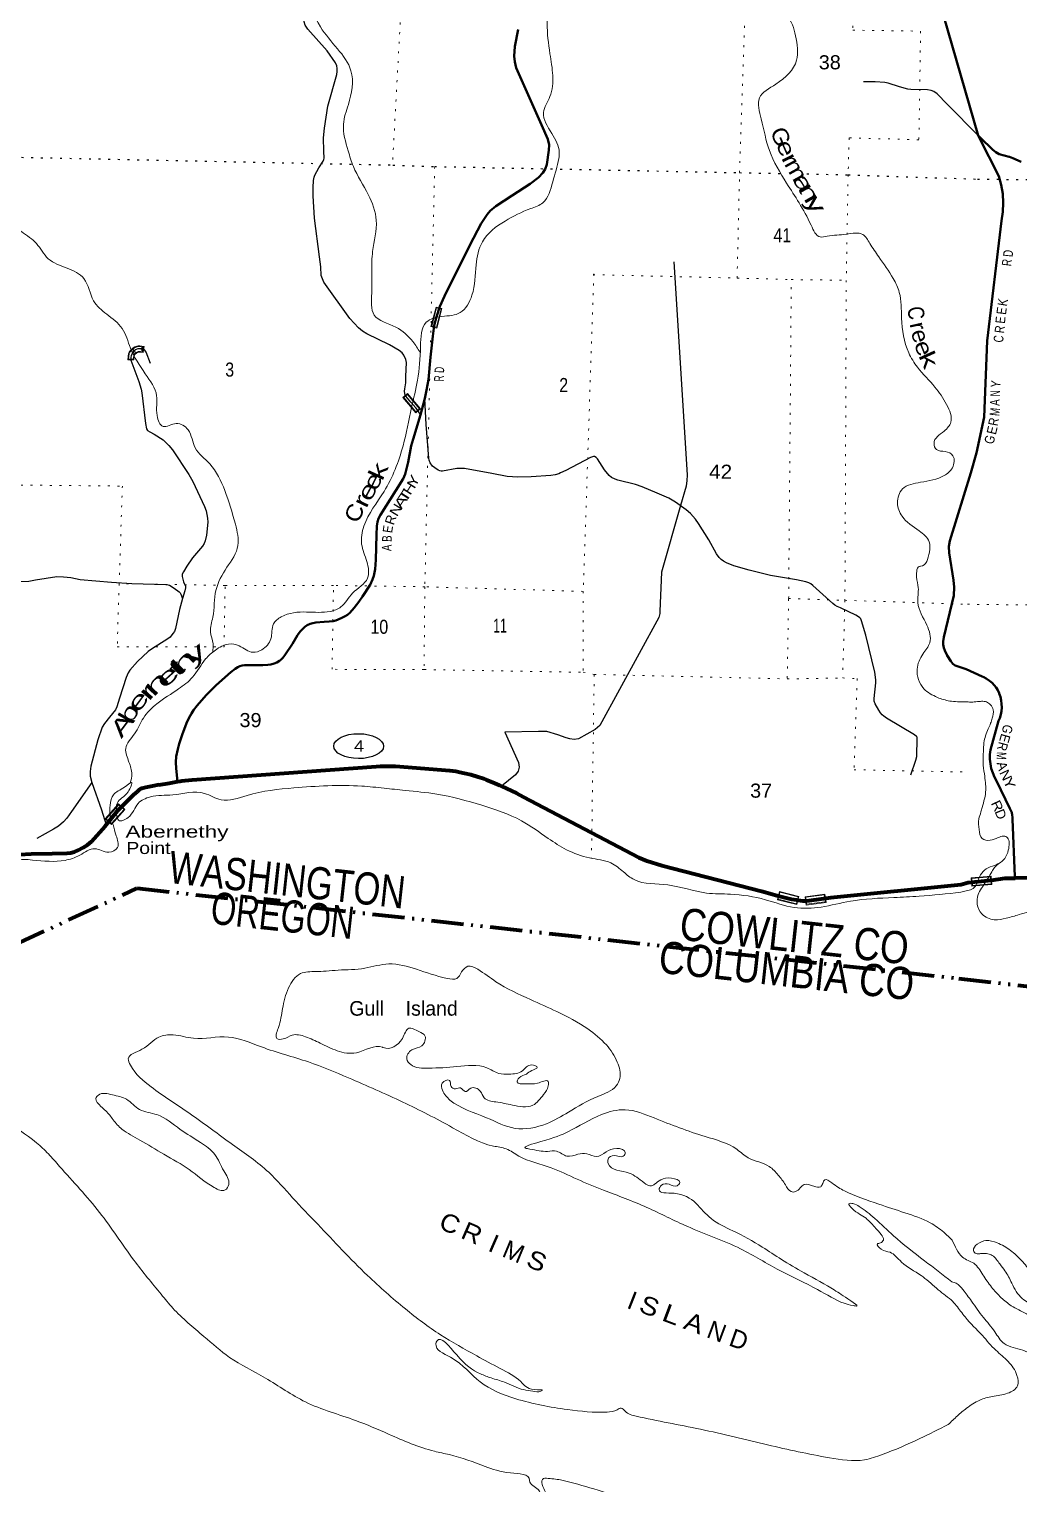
# Model space of a CAD drawing. Header units: feet. Extents: x -762378 to -505285, y -497909 to -353855.
# Drawn here: x -551096 to -538793, y -480899 to -462827 of the extents above; entities that cross this region are included whole.
import ezdxf
from ezdxf.enums import TextEntityAlignment as Align

# ---------------------------------------------------------------- set-up
doc = ezdxf.new("R2010")
doc.units = ezdxf.units.FT
doc.header["$LTSCALE"] = 80
doc.linetypes.add('DASH_DOUBLE_DOT', pattern=[9.2, 5, -1.2, 0.3, -1.2, 0.3, -1.2])
doc.linetypes.add('DOTTED', pattern=[1.5, 0.3, -1.2])
for name, color, linetype, lineweight in [('10', 7, 'DASH_DOUBLE_DOT', 70), ('17', 7, 'Continuous', 25), ('23', 7, 'Continuous', 70), ('26', 7, 'Continuous', 40), ('29', 7, 'Continuous', 25), ('31', 7, 'Continuous', 13), ('39', 7, 'Continuous', 13), ('59', 7, 'Continuous', 13), ('6', 7, 'DOTTED', 25), ('61', 7, 'Continuous', 13), ('7', 7, 'DOTTED', 13)]:
    doc.layers.add(name, color=color, linetype=linetype, lineweight=lineweight)
for name, color, linetype in [('12', 7, 'Continuous'), ('27', 7, 'Continuous'), ('41', 7, 'Continuous'), ('42', 7, 'Continuous')]:
    doc.layers.add(name, color=color, linetype=linetype)

msp = doc.modelspace()

# ---------------------------------------------------------------- linework, layer by layer
at = {"layer": '10'}
for points in [[(-571535.19, -484556.49), (-566631.86, -481318.8), (-549753.71, -473499.5), (-539538.91, -474619.79)], [(-539538.91, -474619.79), (-538151.21, -474778.52), (-526559.39, -484313.34), (-522351.78, -486018.5), (-516666.16, -490783.24), (-509386.35, -494236.91), (-508248.17, -495399.79)]]:
    msp.add_lwpolyline(points, dxfattribs=at)
at = {"layer": '17'}
msp.add_ellipse((-546999.52, -471734.34), major_axis=(309.24, -1), ratio=0.500121, dxfattribs=at)
at = {"layer": '23'}
for points in [[(-549251.67, -472175.37), (-549215.94, -472169.23), (-549197.8, -472166.36), (-549068.28, -472153), (-546783.75, -471987.93)], [(-546783.75, -471987.93), (-546726.43, -471983.58), (-546657.67, -471981.67), (-546587, -471981.67), (-546541.16, -471983.58), (-545866.91, -472035.19), (-545790.51, -472046.65), (-545740.85, -472056.21), (-545685.46, -472069.59), (-545605.24, -472086.79), (-545513.56, -472117.37), (-545446.7, -472138.39), (-545408.5, -472153.68), (-545337.83, -472182.35), (-545249.97, -472218.66), (-545224.68, -472230.72), (-545038.95, -472319.3)], [(-549481.65, -472216.09), (-549560.23, -472229.91), (-549644.27, -472247.11), (-549676.74, -472254.75), (-549695.58, -472260.73), (-549704.66, -472264.56), (-549726.62, -472278.41), (-549739.77, -472289.15), (-549753.09, -472300.87)], [(-549481.65, -472216.09), (-549355.93, -472193.29), (-549251.67, -472175.37)], [(-549895.85, -472438.77), (-549794.12, -472336.98), (-549753.09, -472300.87)], [(-545038.95, -472319.3), (-544954.69, -472362.58), (-543515.9, -473115.84), (-543418.52, -473160.06), (-543233.18, -473218.15), (-541994.11, -473537.18), (-541801.37, -473588.04), (-541620.99, -473633.32), (-541556.88, -473645.38), (-541535.87, -473649.2), (-541479.76, -473654.43), (-541443.37, -473654.43), (-541401.52, -473652.61), (-541130.44, -473616.2), (-539511.59, -473451.3)], [(-550136.89, -472713.42), (-549996.84, -472539.81), (-549895.85, -472438.77)], [(-552468.75, -473622.08), (-552432.89, -473604.99), (-552360.31, -473572.5), (-552196.04, -473515.16), (-551835.53, -473392.18), (-551722.36, -473352.72), (-551619.22, -473303.02), (-551556.09, -473263.3), (-551324.53, -473121.36), (-551267.77, -473090.88), (-551213.36, -473079.44), (-551068.8, -473072.38), (-550809.95, -473067.68), (-550624.1, -473062.22), (-550578.26, -473058.39), (-550532.74, -473047.28), (-550485.63, -473026.86), (-550424.5, -472994.37), (-550369.11, -472959.97), (-550321.55, -472921), (-550151.03, -472730.16), (-550136.79, -472713.78)], [(-539511.59, -473451.3), (-539422.76, -473428.18), (-539133, -473399.05), (-538967.17, -473372.71), (-538841.18, -473372.67)], [(-537691.62, -473372.33), (-538841.18, -473372.67)]]:
    msp.add_lwpolyline(points, dxfattribs=at)
at = {"layer": '26'}
msp.add_line((-539319.52, -468091.44), (-539391.99, -468337.8), dxfattribs=at)
for points in [[(-540269.12, -460788.3), (-539298.71, -464147.66)], [(-546230.55, -467620.01), (-546176.01, -467413.71), (-546155.51, -467311.38), (-546132.36, -467178.43), (-546108.31, -466901.18), (-546077.46, -466640.08), (-546060, -466508.28), (-546032.82, -466399.41), (-545991.28, -466270.8), (-545934.33, -466145.08), (-545619.33, -465509.16), (-545476.33, -465240.31), (-545403.69, -465128.9), (-545363.74, -465085.43), (-545292.57, -465025.61), (-545089.67, -464894.35), (-544866, -464747.03), (-544763.97, -464668.34), (-544709.13, -464613.56), (-544682.17, -464567.66), (-544662.09, -464507.52), (-544633.97, -464332.14), (-544632.73, -464266.28), (-544647.35, -464194.02), (-544727.19, -464017.5), (-545039.85, -463308.7), (-545059.76, -463235.21), (-545067.19, -463162.03), (-545058.1, -463040.92), (-545017.96, -462831.29)], [(-538911.25, -464415.22), (-538914, -464414.05), (-539037.04, -464379.02), (-539080, -464356.05), (-539117.61, -464327.53), (-539273, -464172.15), (-539298.71, -464147.66), (-539285.28, -464174.05), (-539042, -464652.05), (-539012.41, -464760.92), (-538994.36, -464872.28), (-538988.05, -464984.93), (-538993.55, -465097.61), (-539010.8, -465209.11), (-539011, -465210.05), (-539186, -466698.05), (-539226, -467647.05), (-539319.52, -468091.44)], [(-538766, -464477.05), (-538869.19, -464430.52), (-538911.25, -464415.22)], [(-546230.55, -467620.01), (-546323.64, -467921.41), (-546345.83, -468003.23), (-546384.5, -468206.56), (-546422.82, -468354.4), (-546446.48, -468412.07), (-546539.25, -468560.61), (-546729.38, -468860.57), (-546752.18, -468905.15), (-546764.48, -468946.41), (-546772.26, -469000.56), (-546777.54, -469111.17), (-546787.16, -469419.83), (-546795.85, -469534.08), (-546810.76, -469617.9), (-546826.28, -469666.2), (-546857.25, -469729.43), (-546951.58, -469875.94), (-546995.43, -469940.24), (-547053.24, -470016.1), (-547109.26, -470078.38), (-547137.05, -470101.64), (-547167.82, -470121.59), (-547207.27, -470142.11), (-547253.26, -470162.75), (-547283.39, -470173.17), (-547316.6, -470180.81), (-547367.02, -470187.21), (-547429.73, -470190.69), (-547530.7, -470198.05), (-547568.26, -470205.1), (-547600.42, -470214.71), (-547637.74, -470231.82), (-547667.41, -470251.53), (-547694.88, -470275.56), (-547726.09, -470310.77), (-547758.07, -470356.33), (-547820.71, -470464.78), (-547915.69, -470605.51), (-547940.11, -470635.25), (-547962.92, -470658.24), (-547984.25, -470675.58), (-548014.87, -470694.29), (-548050.27, -470708.6), (-548089.1, -470718.14), (-548130.06, -470723.41), (-548191.25, -470726.74), (-548234.23, -470729.12), (-548271.4, -470730.33), (-548366.23, -470726.66), (-548415.37, -470728.25), (-548448.71, -470733.54), (-548477.2, -470742.23), (-548500.82, -470753.06), (-548534.77, -470774.06), (-548587.51, -470815.88), (-548769.13, -470976.52), (-548894.49, -471100.67), (-549008.26, -471227.88), (-549053.64, -471289.32), (-549078.49, -471328.93), (-549110.11, -471388.65), (-549137.69, -471450.4), (-549192.15, -471593.78), (-549229.63, -471704.84), (-549248.42, -471773.39), (-549265.74, -471862.8), (-549271.57, -471934.17), (-549267.56, -472010.54), (-549251.67, -472175.37)], [(-539391.99, -468337.8), (-539652.53, -469182.02), (-539664.08, -469256.14), (-539661.63, -469332.57), (-539606.42, -469673.37), (-539598.16, -469759.96), (-539602.26, -469862.38), (-539725.22, -470382.39), (-539732.43, -470434.39), (-539733.09, -470472.67), (-539726.19, -470514.5), (-539714.56, -470547.42), (-539685.76, -470610.32), (-539639.04, -470679.62), (-539613.9, -470711.14), (-539599.34, -470724.66), (-539583.97, -470733.01), (-539449.03, -470776.52)], [(-538841.18, -473372.67), (-538842.05, -473352.05), (-538872.05, -472640.05), (-538873.09, -472615.29), (-538875.22, -472590.05), (-538876.15, -472583.35), (-538880.37, -472566.33), (-538883, -472559.06), (-538894.31, -472533.4), (-538905.95, -472509.06), (-539070, -472166.05), (-539095.55, -472120.32), (-539118.63, -472067.19), (-539136.03, -472011.94), (-539147.56, -471955.18), (-539153.1, -471897.52), (-539152.58, -471839.6), (-539146, -471782.05), (-539046, -471419.05), (-539031.96, -471384.89), (-539019.04, -471342.28), (-539010.65, -471298.55), (-539006.87, -471254.18), (-539007.75, -471209.66), (-539013.28, -471165.48), (-539023.4, -471122.12), (-539038, -471080.05), (-539039.65, -471075.97), (-539056.39, -471040.7), (-539076.72, -471007.36), (-539100.42, -470976.33), (-539127.24, -470947.95), (-539156.88, -470922.53), (-539189.01, -470900.34), (-539198.28, -470895.28), (-539230.9, -470877.48), (-539248.28, -470869.44), (-539449.03, -470776.52)]]:
    msp.add_lwpolyline(points, dxfattribs=at)
at = {"layer": '29'}
for points in [[(-547432.95, -464344.4), (-547434.6, -464176.91), (-547424.71, -464057.22), (-547381.91, -463785.98), (-547272.15, -463390.65), (-547266.66, -463354.42), (-547266.66, -463317.08), (-547268.85, -463284.14), (-547285.32, -463245.7), (-547390.69, -463096.35), (-547632.17, -462828.41), (-547662.9, -462775.7), (-547677.71, -462737.8), (-547693.63, -462657.1)], [(-539294.1, -464152.2), (-539683.22, -463757.5), (-539810.55, -463630.12), (-539848.96, -463602.66), (-539881.89, -463589.48), (-539929.09, -463581.8), (-540134.34, -463578.5), (-540174.95, -463573.01), (-540275.93, -463542.27), (-540417.52, -463499.44), (-540460.33, -463489.56), (-540578.87, -463480.77), (-540723.76, -463480.77)], [(-546411.6, -467140.8), (-546406.68, -466967.83), (-546414.36, -466931.6), (-546439.61, -466875.59), (-546459.36, -466849.23), (-546497.78, -466817.39), (-546615.23, -466750.4), (-546897.32, -466610.94), (-546951.1, -466579.09), (-547002.69, -466536.27), (-547108.06, -466422.06), (-547432.95, -465969.63), (-547450.51, -465930.09), (-547463.69, -465886.17), (-547468.08, -465780.75), (-547485.64, -465657.76), (-547547.1, -465174.58), (-547564.67, -464897.86), (-547564.66, -464794.62), (-547560.27, -464706.77), (-547550.94, -464667.78), (-547542.71, -464643.09), (-547494.42, -464550.85), (-547441.73, -464467.39), (-547430.21, -464448.15), (-547427.46, -464431.13), (-547432.95, -464344.4)], [(-543083.75, -465716.54), (-542919.94, -468298.54), (-542915.32, -468366.96), (-542918.68, -468433.22), (-542928.18, -468505.38), (-542997.72, -468745.74)], [(-549586.29, -466981.07), (-549640.28, -466839.05), (-549647.13, -466826.69), (-549655.64, -466817.09), (-549665.79, -466808.57), (-549680.89, -466801.71), (-549698.17, -466799.24), (-549720.41, -466797.32), (-549743.18, -466799.24), (-549763.21, -466806.1), (-549773, -466810.66), (-549791.94, -466826.32), (-549804.64, -466838.22), (-549815.9, -466856.62), (-549826.88, -466885.17), (-549830.44, -466900.82), (-549832.37, -466912.63), (-549832.63, -466929.37), (-549830.17, -466940.08), (-549731.38, -467204.74)], [(-546230.55, -467620.01), (-546261.23, -467570.17), (-546289.77, -467531.73), (-546349.04, -467460.35), (-546413.8, -467386.78), (-546420.38, -467376.9), (-546426.97, -467351.64), (-546428.07, -467323.09), (-546425.87, -467295.63), (-546413.8, -467219.86), (-546411.6, -467140.8)], [(-549731.38, -467204.74), (-549702.56, -467298.9), (-549692.68, -467346.12), (-549648.78, -467728.29), (-549634.51, -467790.88), (-549622.43, -467811.75), (-549594.99, -467830.42), (-549539.01, -467860.07), (-549428.7, -467929.8), (-549398.51, -467956.71), (-549357.9, -467999.53), (-549315.09, -468053.35), (-549108.73, -468360.84), (-549062.08, -468445.94), (-548915.54, -468756.18), (-548894.13, -468811.63), (-548885.35, -468855.56), (-548876.57, -468903.88), (-548876.03, -468953.85), (-548889.2, -469111.99), (-548907.3, -469185.01), (-548919.38, -469216.85), (-548941.89, -469248.16), (-549064.82, -469393.12), (-549135.07, -469498.54), (-549178.43, -469570.47), (-549191.05, -469599.57), (-549193.52, -469612.48), (-549192.15, -469625.93), (-549174.59, -469691.82), (-549152.36, -469747.55), (-549152.64, -469766.5), (-549161.42, -469806.03), (-549190.25, -469898.51)], [(-542647.88, -469170.18), (-542774.11, -468968.1), (-542814.72, -468914.29), (-542876.19, -468844.01), (-542927.77, -468796.79), (-543059.49, -468704.55), (-543144.01, -468652.94), (-543287.79, -468590.34), (-543474.39, -468511.28), (-543560, -468484.92), (-543779.53, -468432.21), (-543810.26, -468419.03), (-543855.26, -468395.98), (-543884.9, -468370.72), (-543941.97, -468300.44), (-544029.79, -468166.47), (-544047.34, -468146.7), (-544069.3, -468137.91), (-544082.47, -468135.72), (-544117.59, -468146.7), (-544424.92, -468309.22), (-544490.79, -468339.97), (-544511.64, -468349.85), (-544558.84, -468361.93), (-544609.32, -468370.72), (-544855.19, -468388.29), (-545020.93, -468391.58), (-545153.74, -468383.89), (-545342.53, -468348.75), (-545684.99, -468287.26), (-545717.91, -468285.07), (-545777.19, -468287.26), (-545957.2, -468318.01), (-545972.56, -468318.01), (-545989.57, -468314.16), (-546009.88, -468304.83), (-546051.58, -468278.48), (-546080.13, -468256.51), (-546108.66, -468214.79), (-546122.38, -468181.29), (-546128.43, -468155.48), (-546159.16, -467738.19), (-546176.01, -467413.71)], [(-542997.72, -468745.74), (-543236.83, -469572.25), (-543256.75, -470056.21), (-543257.41, -470088.35), (-543268.42, -470136.36), (-543999.93, -471479.89), (-544059.1, -471528.92), (-544268.08, -471645.19), (-544320.33, -471650.14), (-544374.34, -471642.99), (-544422.21, -471629.95), (-544523.81, -471595.69), (-544659.32, -471552.69), (-544765.58, -471550.5), (-545183.02, -471561.98)], [(-540135.28, -472092.33), (-540075.07, -471906.72), (-540060.81, -471861.69), (-540057.51, -471634.38), (-540059.16, -471622.85), (-540065.74, -471615.16), (-540092.63, -471594.85), (-540439.48, -471388.4), (-540472.4, -471362.04), (-540491.06, -471344.47), (-540514.11, -471320.31), (-540536.07, -471287.37), (-540581.07, -471208.3), (-540590.95, -471177.55), (-540593.15, -471142.42), (-540571.19, -470949.15), (-540571.19, -470911.8), (-540584.37, -470817.37), (-540694.13, -470356.16), (-540750.1, -470177.16), (-540758.34, -470153.54), (-540768.76, -470140.92), (-540786.87, -470126.09), (-540821.45, -470105.78), (-541010.24, -470017.93), (-541050.3, -469999.8), (-541079.94, -469983.33), (-541106.83, -469960.83), (-541352.7, -469738.99), (-541379.04, -469719.24), (-541404.28, -469704.95), (-541440.5, -469692.89), (-541559.05, -469666.53), (-541879.55, -469613.82), (-542147.37, -469547.93), (-542336.16, -469494.11), (-542428.36, -469455.69), (-542465.68, -469437.01), (-542493.12, -469416.14), (-542519.47, -469389.78), (-542551.29, -469345.88), (-542647.88, -469170.18)], [(-555108.29, -469632.53), (-552630.16, -469695.32), (-551214.21, -469688.85), (-551097.8, -469685.22), (-551017.23, -469668.8), (-550749.63, -469628.1), (-550669.43, -469629.75), (-550575.32, -469637.73), (-550459.53, -469664.24), (-550069.67, -469696.66), (-549818.73, -469715.66)], [(-549818.73, -469715.66), (-549396.6, -469727.2), (-549367.52, -469729.96), (-549351.05, -469735.45), (-549291.78, -469770.59), (-549229.76, -469819.45), (-549217.14, -469830.99), (-549209.46, -469847.46), (-549190.25, -469898.51)], [(-549190.25, -469898.51), (-549228.09, -470036.37), (-549276.39, -470273.57), (-549288.46, -470309.81), (-549307.12, -470335.07), (-549343.35, -470380.1), (-549381.77, -470409.75), (-549561.78, -470519.56), (-549615.57, -470560.2), (-549746.19, -470682.09), (-549842.78, -470791.91), (-549863.64, -470823.76), (-549891.08, -470879.77), (-549970.11, -471138.94), (-550003.04, -471246.56), (-550022.8, -471283.89), (-550097.44, -471376.14), (-550158.91, -471453.02), (-550185.25, -471499.14), (-550242.33, -471657.27), (-550330.14, -471982.33), (-550335.63, -472049.33), (-550334.53, -472105.33), (-550314.8, -472186.39)], [(-545183.02, -471561.98), (-545014.19, -471937.28), (-545006.05, -471995.67), (-545018.37, -472043.72), (-545051.39, -472089.26), (-545224.68, -472230.72)], [(-550314.8, -472186.39), (-550566.66, -472548.14), (-550626.12, -472627.59), (-550667.03, -472674.37), (-550729.37, -472728.95), (-550791.76, -472766.58), (-551000.69, -472880.84)], [(-550314.8, -472186.39), (-550194.02, -472524.84), (-550139.13, -472713.73)]]:
    msp.add_lwpolyline(points, dxfattribs=at)
at = {"layer": '31'}
for p, q in [((-549679.28, -466844.4), (-549664.93, -466770.76)), ((-549792.83, -466935.65), (-549868.36, -466936.54)), ((-546392.8, -467352.85), (-546231.64, -467543.96)), ((-546231.64, -467543.96), (-546288.98, -467592.31))]:
    msp.add_line(p, q, dxfattribs=at)
for points in [[(-549868.36, -466936.54), (-549859.87, -466857.61), (-549853.4, -466839.91), (-549845.45, -466828.9), (-549836.27, -466819.11), (-549802.18, -466787.7), (-549781.85, -466775.66), (-549756.17, -466765.26), (-549739.66, -466762.81), (-549717.77, -466761.77), (-549664.93, -466770.76)], [(-549859.45, -466928.43), (-549852.02, -466859.44), (-549846.27, -466843.7), (-549839.26, -466834), (-549830.63, -466824.8), (-549797.38, -466794.15), (-549778.29, -466782.85), (-549754.05, -466773.03), (-549738.88, -466770.78), (-549718.26, -466769.8), (-549674.35, -466777.27), (-549685.64, -466835.2)], [(-549685.64, -466835.2), (-549711.89, -466830.73), (-549724.26, -466830.03), (-549739.99, -466832.89), (-549763.08, -466846.09), (-549781.62, -466860.18), (-549790.13, -466868.7), (-549795.58, -466886.37), (-549800.02, -466927.73), (-549859.45, -466928.43)], [(-549792.83, -466935.65), (-549787.71, -466887.99), (-549783.07, -466872.95), (-549776.35, -466866.22), (-549758.66, -466852.78), (-549737.21, -466840.52), (-549723.76, -466838.07), (-549712.79, -466838.69), (-549679.28, -466844.4)], [(-546288.98, -467592.31), (-546450.14, -467401.2), (-546392.8, -467352.85)]]:
    msp.add_lwpolyline(points, dxfattribs=at)
msp.add_lwpolyline([(-546393.75, -467364.11), (-546438.86, -467402.15), (-546288.02, -467581.03), (-546242.91, -467543)], close=True, dxfattribs=at)
at = {"layer": '31', "linetype": 'DOTTED', "lineweight": 100}
msp.add_arc((-549714.5, -466918.81), 118.58, 70.30059, 190.56477, dxfattribs=at)
at = {"layer": '39'}
for points in [[(-556997.26, -451074.26), (-556840.11, -451335.46), (-556498.27, -451587.72), (-556255.36, -451773.62), (-556131.48, -451993.24), (-555981.41, -452207.37), (-555934.52, -452660.55), (-555987.18, -453077.51), (-555967.56, -453294.98), (-555844.74, -453468.35), (-555683.92, -453745.01), (-555560.24, -453974.67), (-555509.97, -454164.63), (-555545.81, -454543.75), (-555631.32, -454998.22), (-555717.13, -455466.74), (-555755.46, -455869.93), (-555698.77, -456138.4), (-555572.34, -456625.38), (-555629.74, -456979.94), (-555581.95, -457487.4), (-555547.29, -457950.38), (-555497.56, -458264.94), (-555427.13, -458547.77), (-555302.31, -458721.18), (-555071.91, -458832.46), (-555048.14, -458847.02), (-554660.94, -458842.96), (-554448.1, -458929.76), (-554262.56, -459174.77), (-554034.38, -459394.54), (-553938.18, -459790.45), (-553956.23, -460280.48), (-553872.98, -460525.39), (-553841.13, -460831.54), (-553730.35, -461103.14), (-553723.82, -461274.11), (-553580.63, -461431.83), (-553348.85, -461671.76), (-553191, -461799.63), (-553087.38, -462028.89), (-553143.99, -462246.79), (-553108.75, -462583.16), (-553165.02, -462686.51), (-553182.96, -462877.07), (-553120.48, -462960.76), (-553035.38, -463016.79), (-552972.7, -463090.43), (-552895.45, -463138.26), (-552852.59, -463297.92), (-552861.27, -463428.38), (-552777.37, -463641.14), (-552786.71, -463803.74), (-552852.15, -463963.18), (-552773.97, -464063.28), (-552660.06, -464083.72), (-552555.65, -464176.32), (-552488.97, -464447.01), (-552442.18, -464610.77), (-552253.24, -464787.52), (-552058.53, -464976.45), (-551796.84, -465126.56), (-551443.11, -465190.14), (-551187.56, -465346.16), (-551003.98, -465490.64), (-550857.39, -465678.57), (-550623.11, -465795.96), (-550413.17, -465926.91), (-550294.41, -466200.69), (-550131.37, -466368.87), (-549938.42, -466545.7), (-549835.09, -466789.01), (-549651.07, -467108.36), (-549510.22, -467380.58), (-549505.25, -467627.89), (-549429.77, -467762.1), (-549266.58, -467727.29), (-549119.74, -467804.68), (-549030.03, -468027.62), (-548849.6, -468228.31), (-548663.78, -468557.74), (-548531.99, -468978.5), (-548499.27, -469242.47), (-548637.19, -469512.96), (-548773.43, -469799.56), (-548812.33, -470132.38), (-548842.13, -470314.66), (-548809.08, -470464.07), (-548813.86, -470564.85)], [(-542397.54, -451423.23), (-542345.61, -451693.14), (-542415.23, -451959.01), (-542551.4, -452340.08), (-542623.03, -452704.38), (-542771.88, -453018.86), (-542814.78, -453253.13), (-542675.34, -453398.7), (-542632.77, -453670.91), (-542734.2, -454119.02), (-542734.12, -454506.92), (-542626.89, -454657.86), (-542500.51, -454853.41), (-542358.79, -455083.45), (-542321.26, -455405.8), (-542389.99, -455725.95), (-542503.11, -456059.25), (-542576.4, -456602.4), (-542573.53, -457050.65), (-542522.66, -457407.44), (-542403.8, -457872.16), (-542279.58, -458369.14), (-541999.45, -458696.5), (-541831.5, -458919.04), (-541845.47, -459111.7), (-541925.52, -459298.97), (-541832.53, -459459.67), (-541815.97, -459630.84), (-541814.72, -459765.53), (-541693.62, -460023.28), (-541577.93, -460250.77), (-541594.23, -460459.45), (-541696.05, -460632.2), (-541751.1, -460773.77), (-541679.99, -460925.97), (-541682.47, -461144.99), (-541750.93, -461256.13), (-541724.26, -461325.01), (-541861.76, -461476.93), (-541866.33, -461798.41), (-541971.42, -462033.4), (-541938.59, -462291.33), (-541879.52, -462541.77), (-541683.46, -462664.4), (-541570.14, -462909.93), (-541556.3, -463213.7), (-541813.08, -463509.87), (-542019.19, -463682.48), (-541996.42, -463942.22), (-541894.12, -464334.24), (-541679.8, -464740.63), (-541375.58, -465263.44), (-541262.21, -465408.48), (-541175.79, -465400.21), (-540936.59, -465375.01), (-540732.09, -465379.23), (-540646.09, -465489.54), (-540535.14, -465654.63), (-540354.14, -465925.67), (-540279.44, -466098.05), (-540251.85, -466416.17), (-540162.4, -466848.12), (-540053.74, -467027.23), (-539836.13, -467272.91), (-539692.16, -467490.93), (-539638.49, -467711.11), (-539722.96, -467819.91), (-539848.42, -467972.07), (-539815.94, -468051.13), (-539708.08, -468073.45), (-539612.92, -468127.68), (-539619.97, -468276.26), (-539722.23, -468372.63), (-540014.79, -468457.03), (-540239.11, -468538.81), (-540302.83, -468712.35), (-540246.05, -468878.33), (-540033.13, -469059.6), (-539909.53, -469194.8), (-539906.19, -469325.5), (-540014.02, -469498.13), (-540016.03, -469498.09), (-540064.89, -469631.74), (-540043.55, -469764.83), (-540049.37, -469951.62), (-539936.75, -470231.31), (-539901.09, -470449.1), (-539986.21, -470590.04), (-540058.24, -470777.48), (-539974.96, -471020.38), (-539806.71, -471130.38)], [(-552066.19, -453814.05), (-551919.53, -454061.93), (-551676.99, -454265.92), (-551495.27, -454697.76), (-551178.43, -454995.73), (-550728.15, -455045.23), (-550317.79, -455085.86), (-550190.95, -455160.84), (-550127.86, -455214.4), (-550019.11, -455291.01), (-549974.73, -455376.34), (-549991.23, -455496.58), (-549912.71, -455580.61), (-549825.93, -455652.75), (-549794.32, -455773.99), (-549721.79, -455954.36), (-549760.83, -456490.18), (-549769.36, -456711.08), (-549626.52, -456788.4), (-549346.74, -456936.88), (-549117.27, -457289.32), (-549072.41, -457645.98), (-549187.71, -457987.28), (-549129.06, -458257.81), (-548889.68, -458616.48), (-548767.55, -459117.44), (-548626.26, -459564.53), (-548607.35, -460013.12), (-548586.12, -460544.15), (-548501.18, -461000.12), (-548435.37, -461313.01), (-548380.92, -461495.02), (-548117.64, -461665.26), (-547885.82, -461903.19), (-547653.08, -462390.36), (-547474.88, -462798.01), (-547261.85, -463071.73), (-547094.93, -463344.49), (-547127.58, -463763.87), (-547188.73, -464007.81), (-547129.31, -464338.65), (-547065.09, -464532.92), (-546879.68, -464882.44), (-546779.91, -465202.05), (-546825.94, -465589), (-546836.92, -465831.96), (-546836.5, -466105.31), (-546806, -466379.27), (-546538.29, -466529.51), (-546325.33, -466708.76), (-546236.39, -466840.41)], [(-544696.7, -457690.14), (-544688.29, -457965.66), (-544674.93, -458195.06), (-544509.9, -458461.75), (-544504.15, -458769.38), (-544690.64, -459060.97), (-544843.52, -459278.89), (-544876.2, -459503.32), (-544717.7, -459697.52), (-544668.37, -459933.69), (-544800.23, -460202.3), (-544941.75, -460551.09), (-544890.01, -460767.21), (-544765.03, -461031.07), (-544660.14, -461322.18), (-544665.03, -461635.47), (-544611.21, -461948.76), (-544624.68, -462406.68), (-544655.85, -462753.74), (-544621.47, -463132.3), (-544586.92, -463404.34), (-544622.34, -463664.88), (-544700.59, -463862.24), (-544599.63, -464123.59), (-544506.11, -464356.66), (-544511.73, -464434.92), (-544587.86, -464724.78), (-544709.49, -464983.54), (-544861.42, -465056.78), (-545179.48, -465210.99), (-545461.54, -465468.45), (-545539.6, -465754.25), (-545591.47, -466133.03), (-545736.3, -466349.11), (-545963.92, -466396.67), (-546159.96, -466468.99), (-546230.2, -466764.99), (-546266.94, -467188.31), (-546342.1, -467528.43), (-546448.11, -468004.58), (-546684.34, -468570.49), (-546933.85, -469001.47), (-546962.47, -469223.97), (-546896.73, -469442.39), (-546888.89, -469647.55), (-547075.25, -469834.63), (-547219.13, -470004.51), (-547352.64, -470060.03), (-547645.65, -470068.05), (-547961.78, -470127.85), (-548057.86, -470216.3), (-548089.71, -470400.55), (-548204.82, -470536.85), (-548311.78, -470568.81), (-548484.65, -470488.86), (-548616.57, -470466.04), (-548780.57, -470541.04), (-548901.16, -470651.1), (-549064.28, -470878.86), (-549237.74, -471024), (-549506.25, -471207.38), (-549674.36, -471384.79), (-549784.64, -471579.47), (-549894.73, -471764.11), (-549854.03, -471931.77), (-549819.02, -472083.23), (-549833.22, -472176.88), (-549839.84, -472195.04)], [(-539806.71, -471130.38), (-539653.16, -471173.74), (-539458.6, -471181.95)], [(-539333, -473473.05), (-539269.78, -473334.76), (-539199.14, -473258.92), (-539094.59, -473215.39), (-539016.14, -473175.72), (-538969.74, -473129.84), (-538925.01, -473027.75), (-538914.45, -472937.49), (-538934.12, -472873.15), (-538982.13, -472852.79), (-539052.43, -472870.43), (-539150.9, -472903.96), (-539249.06, -472883.3), (-539288.5, -472770.67), (-539291.72, -472638.18), (-539265.14, -472552.04), (-539250.77, -472495.93), (-539220.04, -472387.73), (-539205.35, -472277.43), (-539208.83, -472187.1), (-539222.22, -472078.64), (-539237.41, -471934.04), (-539234.61, -471799.58), (-539227.95, -471691.24), (-539174.79, -471520.96), (-539144.29, -471450.9), (-539123.86, -471386.79), (-539113.22, -471284.5), (-539146.93, -471220.07), (-539194.86, -471185.66), (-539256.99, -471177.26), (-539307.15, -471180.97), (-539387.4, -471186.51), (-539458.61, -471181.95)], [(-550079.89, -472664.1), (-550089.72, -472471.57), (-550044.86, -472337.83), (-549908.52, -472242.17), (-549823.12, -472185.65), (-549865.6, -472301.34), (-549998.01, -472438.36), (-550007.61, -472575.76), (-549983.15, -472654.65), (-549866.16, -472622.9), (-549740.2, -472446.63), (-549588.11, -472365.36), (-549310.77, -472338.93), (-548915.26, -472320.97), (-548710.31, -472401.58), (-548386.25, -472345.97), (-547804.68, -472253.47), (-546959.78, -472230.72), (-546683.51, -472256.53), (-546421.32, -472284.05), (-546029.13, -472330.34), (-545470.34, -472468.5), (-544976.85, -472661.59), (-544642.37, -472881.54), (-544414.56, -473020.91), (-544129.83, -473123.26), (-543864.32, -473185.02), (-543708.15, -473296.77), (-543575.71, -473391.96), (-543155.86, -473458.92), (-542676.53, -473559.26), (-542377.96, -473573.47), (-541944.12, -473642.73), (-541585.04, -473738.58), (-541251.97, -473733.4), (-540887.43, -473660.53), (-540346.96, -473615.42), (-540033.51, -473598.66), (-539516, -473550.05)], [(-571511.78, -483586.02), (-571372.46, -483522.14), (-571249.96, -483514.62), (-571085.83, -483433.59), (-570899.57, -483349.01), (-570816.66, -483218.07), (-570736.82, -483139.33), (-570636.82, -483153.45), (-570559.77, -483112.84), (-570439.19, -483101.26), (-570284.51, -482991.91), (-570085.71, -482686.5), (-569980.12, -482427.4), (-569872.25, -482252.77), (-569743.02, -482112.74), (-569650.87, -482020.18), (-569508.68, -482031.15), (-569317.72, -482010.98), (-568993.81, -481864.93), (-568804.06, -481708.06), (-568675.72, -481415.26), (-568546.98, -481299.34), (-568337.93, -481179.05), (-567845.22, -480919.91), (-567560.51, -480827.31), (-567489.39, -480782.56), (-567394.92, -480772.45), (-567362.33, -480650.52), (-567302.58, -480474.89), (-567067.41, -480254.65), (-566730.32, -480052.59), (-566483.13, -479931.08), (-566408.69, -479822.07), (-566361.38, -479764.77), (-566254.64, -479841.33), (-566135.89, -479821.68), (-565993.25, -479712.07), (-565938.61, -479590.6), (-565722.44, -479514.68), (-565491.74, -479414.93), (-565208.51, -479394.65), (-564932.27, -479323.99), (-564719.29, -479207.79), (-564286.41, -479029.82), (-564051.95, -478942.21), (-563713.8, -478884.88), (-563245.66, -478747.84), (-562969.7, -478592.75), (-562919.81, -478507.36), (-562844.6, -478458.67), (-562629.09, -478414.88), (-562201.82, -478216.7), (-561800.85, -478030.02), (-560998.98, -477757.17), (-560617.25, -477628.39), (-560031.74, -477343.03), (-559494.19, -477147.12), (-559018.72, -476945.91), (-558480.22, -476605.31), (-558247.31, -476495.56), (-557917.14, -476337.58), (-557485.15, -476006.84), (-556870.42, -475665.81), (-556075.25, -475328.5), (-555576.4, -475063.46), (-555143.23, -474772.94), (-554676.3, -474499.2), (-553957.21, -474351.26), (-553295.92, -474087.56), (-552740.37, -473894.04), (-552345.14, -473693.18), (-552194.68, -473593.79), (-552175.15, -473521.84), (-552176.61, -473397.2), (-552157.99, -473270.96), (-552138.17, -473184.95), (-552108.27, -473292.09), (-552076.94, -473427.39), (-552046.75, -473520.47), (-551972.65, -473526.02), (-551717.81, -473422.75), (-551395.58, -473260.58), (-551257.14, -473160.94), (-551054.32, -473149.05), (-550649.24, -473153.4), (-550465.39, -473088.86), (-550279.21, -473008.3), (-550105.6, -473052.08), (-549996.06, -472992.04), (-550013.15, -472846.98), (-550052.6, -472707.79)], [(-539237.31, -473468.75), (-539130, -473294.05), (-539097, -473241.05), (-539028.47, -473182.7)], [(-539516, -473550.05), (-539449, -473533.05), (-539379, -473513.05), (-539346, -473487.05), (-539333, -473473.05)], [(-539237.31, -473468.75), (-539256.72, -473499.42), (-539301.32, -473579.43), (-539310.05, -473699.8), (-539252.6, -473818.56), (-539098.6, -473891.74), (-538950.07, -473872.56), (-538789.36, -473827.37), (-538550.28, -473756.55), (-538305.15, -473681.75), (-538102.16, -473608.71), (-537915.23, -473539.58), (-537748.58, -473508.47), (-537734.27, -473505.67)], [(-547255.24, -474515.83), (-546923.81, -474492.52), (-546625.89, -474440.39), (-546280.22, -474505.82), (-545899.46, -474620.2), (-545779.12, -474620.68), (-545719.29, -474539.51), (-545641.63, -474468.76), (-545520.02, -474505.44), (-545292.54, -474660.88), (-544861.82, -474882.82), (-544535.93, -475032.25), (-544151.21, -475247.2), (-543920.61, -475446.92), (-543784.58, -475660.76), (-543752.6, -475862.41), (-543798.6, -475953.91), (-544027.95, -476085.84), (-544392.99, -476281.29), (-544664.7, -476424.41), (-545055.01, -476482.67), (-545409.34, -476350.74), (-545864.16, -476130.31), (-545957.97, -476009.8), (-545960.13, -475919.31), (-545871.21, -475886.98), (-545848.72, -475963.82), (-545797.12, -475991.01), (-545732.72, -475980.28), (-545675.48, -476025.68), (-545606.45, -475984.9), (-545488.81, -476019.49), (-545438.37, -476102.93), (-545295, -476154.13), (-545089.19, -476192.55), (-544834.52, -476195.8), (-544701.41, -476061.88), (-544643.05, -475954.55), (-544643.95, -475900.27), (-544776.76, -475921.64), (-544917.32, -475928.79), (-545031.19, -475906.34), (-545006.1, -475856.61), (-544914.85, -475808.25), (-544847.74, -475763.41), (-544778.79, -475726.65), (-544850.35, -475695.02), (-544964.15, -475767.04), (-545129.5, -475809.85), (-545257.65, -475799.16), (-545406.67, -475729.76), (-545777.46, -475716.07), (-546128.86, -475734.94), (-546352.59, -475690.12), (-546401.31, -475620.78), (-546338.82, -475507.51), (-546213.41, -475455.84), (-546174.81, -475334.03), (-546251.89, -475278.18), (-546377.47, -475239.41), (-546456.28, -475366.41), (-546693.28, -475480.09), (-546703.23, -475475.87), (-547027.54, -475543.53), (-547265.72, -475518.51), (-547478.4, -475423.68), (-547661.29, -475343.53), (-547825.37, -475324.06), (-547936.67, -475372.01), (-548014.78, -475366.37), (-548000.2, -475242.06), (-547944.98, -474993.99), (-547869.51, -474736.28), (-547721.49, -474560.46), (-547534.42, -474534.18), (-547401.93, -474528.87), (-547255.24, -474515.83)], [(-539670.73, -480161.76), (-540025.11, -480336.9), (-540494.53, -480536.23), (-540710.46, -480600.1), (-541149.21, -480574.96), (-541916.15, -480414.41), (-542752.6, -480220.27), (-543549.61, -480059.1), (-543688.72, -479995.93), (-543736.06, -479956.77), (-543784.63, -479977.87), (-543911.6, -480007.41), (-544404.36, -479975.12), (-545047.49, -479841.25), (-545488.51, -479633.16), (-545859.32, -479326.04), (-546038.4, -479157.53), (-546027.72, -479125.6), (-545780.51, -479297.52), (-545484.45, -479532.76), (-545351.11, -479583.75), (-545187.69, -479635.36), (-544950.91, -479728.68), (-544832.95, -479747.2), (-544736.71, -479749.18), (-544716.46, -479739.55), (-544818.5, -479727.4), (-544984.95, -479627.49), (-545242.38, -479465.4), (-545532.02, -479308.68), (-545983.97, -479046.11), (-546418.69, -478725.61), (-546889.57, -478309.89), (-547508.38, -477674.07), (-547820.55, -477344.03), (-548116.97, -477028.4), (-548567.23, -476683.46), (-549092.98, -476302.79), (-549579.54, -475967.15), (-549836.76, -475696.54), (-549863.23, -475617.61), (-549692.35, -475500.55), (-549482.64, -475348.11), (-549303.58, -475321.66), (-549053.7, -475363), (-548618.14, -475347.88), (-548207.46, -475470.92), (-547623.59, -475657.84), (-547126.18, -475855.03), (-546450.38, -476156.39), (-545833.09, -476474.64), (-545324.26, -476702.21), (-545166.53, -476737.62), (-545007.9, -476827.32), (-544605.7, -476972.3), (-544283.65, -477113.61), (-543957.47, -477248.98), (-543418.33, -477465.11), (-542909.71, -477702.73), (-542251.46, -477979.62), (-541765.55, -478248.92), (-541295.02, -478485.75), (-540965.53, -478655.35), (-540853.79, -478683.79), (-540805.75, -478688.8), (-540882.67, -478624.91), (-541088.51, -478490.02), (-541463.25, -478277.27), (-541744.67, -478110.67), (-541982.22, -477957.04), (-542349.15, -477754.51), (-542618.86, -477604.23), (-543079.76, -477289.21), (-543265.36, -477243.17), (-543236.18, -477189.51), (-543139.66, -477177.44), (-543041.74, -477195.54), (-543008.84, -477156.02), (-543112.03, -477101.63), (-543244.81, -477121), (-543322.19, -477177.69), (-543358.69, -477197.03), (-543452.18, -477158.92), (-543638.26, -477038.51), (-543896.6, -476920.62), (-543899.46, -476864.29), (-543824.33, -476819.61), (-543710.17, -476828), (-543685.21, -476784.3), (-543792.45, -476731.84), (-543921.67, -476773.39)], [(-539706.78, -481949.6), (-539948.36, -481880.03), (-540125.57, -481816.07), (-540179.09, -481784.82), (-540280.24, -481826.95), (-540508.1, -481788.07), (-540777.91, -481740.29), (-540870.54, -481758.48), (-540891.99, -481826.37), (-540964.19, -482120.32), (-541033.87, -482486.68), (-541111.51, -482752.39), (-541126.25, -482884.73), (-541104.81, -482915.32), (-541119.75, -482959.23), (-541186, -482961.88), (-541249.75, -482940.46), (-541229.89, -482852.44), (-541166.94, -482618.59), (-541082.91, -482334.93), (-541006.62, -482037.04), (-540955.41, -481788.88), (-540962.36, -481736.48), (-540992.02, -481715.77), (-541115.51, -481673.03), (-541384.49, -481585.07), (-541906.59, -481516), (-542276.43, -481456.1), (-542720.94, -481320.3), (-543026.47, -481253.7), (-543202.49, -481229.96), (-543380.23, -481192.12), (-543663, -481091.82), (-544075.56, -480962.71), (-544472.48, -480854.02), (-544644.5, -480830.37), (-544714.96, -480842.98), (-544721.79, -480883.04), (-544687.64, -480978.2), (-544651.44, -481169.88), (-544640.87, -481437.41), (-544634.46, -481614.41), (-544615.57, -481769.55), (-544623.46, -482155.28), (-544634.71, -482607.26), (-544659.21, -482922.29), (-544705.75, -483138.39), (-544747.05, -483294.31), (-544736.29, -483356.83), (-544775.41, -483406.27), (-544842.72, -483461.16), (-544877.38, -483488.58), (-544913.1, -483469.75), (-544948.74, -483446.91), (-544940.23, -483422.97), (-544865.62, -483305.93), (-544757.01, -483095.13), (-544718.93, -482802.48), (-544714.44, -482386.54), (-544691.81, -481868.47), (-544698.12, -481490.49), (-544723.87, -481180.45), (-544767.71, -480970.52), (-544875.72, -480857.75), (-544875.68, -480855.74), (-545112.46, -480762.42), (-545427.72, -480681.54), (-545872.03, -480535.69), (-546057.71, -480493.67), (-546627.01, -480280.93), (-547036.74, -480111.68), (-547659.84, -479881.75), (-548159.21, -479584.03), (-548603.26, -479327.65), (-548922.89, -479067.81), (-549308.83, -478716.15), (-549453.74, -478544.33), (-549794.05, -478119.26), (-550219.21, -477527.63), (-550716.96, -476954.59), (-550856.19, -476798.97), (-551001.8, -476661.31), (-551394.45, -476343.68), (-551598.57, -476124.41), (-551959.82, -476036.56), (-552090.67, -475961.5), (-552211.41, -475981.12), (-552407, -476031.34), (-552579.1, -476011.71), (-552795.34, -475993.17), (-552807.7, -476009)], [(-550092.18, -476318.33), (-550202.28, -476209.53), (-550264.47, -476111.77), (-550233.49, -476068.2), (-550060.94, -476065.73), (-549883.57, -476121.65), (-549721.67, -476247.6), (-549506.37, -476312.34), (-549217.27, -476495.17), (-548965.84, -476657.13), (-548786.39, -476807.56), (-548676.22, -477010.82), (-548613.47, -477178.93), (-548659.02, -477248.33), (-548794.78, -477217.39), (-549105.11, -476993.92), (-549420.16, -476804.52), (-549719.41, -476627.5), (-549941.29, -476492.28), (-550051.23, -476375.45), (-550092.18, -476318.33)], [(-543921.67, -476773.39), (-544043.2, -476831.17), (-544164.88, -476798.51), (-544273.31, -476804.31), (-544410.18, -476827.61), (-544539.31, -476766.66), (-544651.67, -476768.36), (-544871.72, -476739.69), (-544925.65, -476728.53), (-544735.42, -476646.04), (-544389.86, -476520.53), (-543980.43, -476311.92), (-543688.36, -476251.63), (-543327.39, -476353.55), (-542692.26, -476583.73), (-542300.37, -476742.56), (-542156.1, -476848.04), (-541895.55, -476955.93), (-541785.41, -477062.71), (-541695.65, -477185.16), (-541623.15, -477269.06), (-541568.98, -477268.16), (-541460.87, -477179.96), (-541340.98, -477202.53), (-541256.86, -477208.29), (-541231.98, -477168.61), (-541204.93, -477120.93), (-541119.45, -477158.87), (-540961.03, -477258.61), (-540535.18, -477424.18), (-540210.43, -477531.38), (-539894.07, -477656.49), (-539727.95, -477772.47), (-539620.79, -477872.18)], [(-539627.4, -478387.27), (-539965.88, -478127.32), (-540352.64, -477815.84), (-540584.95, -477602.02), (-540776.47, -477453.36), (-540855.97, -477417.55), (-540906.13, -477418.52), (-540869.19, -477475.56), (-540693.22, -477599.79), (-540569.41, -477724.94), (-540504.77, -477800.64), (-540478.1, -477869.53), (-540514.93, -477904.94), (-540551.3, -477918.26), (-540506.5, -477983.5), (-540394.97, -478021.98), (-540253.04, -478143.49), (-540009.72, -478309.31), (-539818.4, -478468.02), (-539633.28, -478613.59)], [(-539620.79, -477872.18), (-539568.12, -477985.31), (-539494.5, -478084.1), (-539354.55, -478159.2), (-539241.07, -478300.37), (-539133.68, -478453.55), (-539012.13, -478586.75), (-538888.37, -478685.84), (-538700.44, -478785.31), (-538578.54, -478860.3), (-538398.83, -478993.85), (-538276.82, -479048.77), (-538150.84, -479111.74), (-537970.84, -479197.12), (-537722.72, -479292.94), (-537424.44, -479385.05), (-537282.32, -479432.06), (-537114.33, -479513.35), (-536978.79, -479654.66), (-536855.36, -479807.94), (-536866.35, -479970.44), (-537075.56, -480077.57), (-537346.32, -480077.95), (-537646.13, -479905.55), (-537915.99, -479755.41), (-538145.72, -479601.49), (-538377.71, -479489.71), (-538533.44, -479372.37), (-538745.24, -479238.63), (-538975.4, -479156.97), (-539092.85, -479009.75), (-539234.19, -478830.28), (-539383.41, -478628.68), (-539488.85, -478485.54), (-539572.62, -478406.76), (-539627.4, -478387.27)], [(-539303.72, -478043.1), (-539323.75, -478038.96), (-539357.62, -478000.62), (-539311.03, -477922.63), (-539202.46, -477877.12), (-539064.24, -477904.04), (-538898.34, -477999.37), (-538760.68, -478122.62), (-538633.21, -478271.91), (-538439.45, -478403.53), (-538239.53, -478511.1), (-538133.98, -478636.17), (-538054.31, -478728.98), (-538018.86, -478839.58), (-538009.59, -478966.08), (-538052.28, -479064.17), (-538205.92, -478930.78), (-538381.56, -478787.22), (-538581.55, -478691.69), (-538751.46, -478596.34), (-538882.69, -478404.88), (-538966.02, -478251.85), (-539031.7, -478167.16), (-539125.33, -478060.22), (-539177.36, -478041.85), (-539257.56, -478037.35), (-539301.23, -478042.07)], [(-539633.28, -478613.59), (-539572.26, -478683.74), (-539462.79, -478824.89), (-539247.56, -479056.99), (-539080.17, -479238.63), (-538926.58, -479380.05), (-538817.29, -479551.3), (-538812.05, -479681.79), (-538932.93, -479773.39), (-539123.69, -479812.39), (-539280.4, -479859.61), (-539443.44, -479958.99), (-539558.33, -480054.64), (-539670.73, -480161.76)]]:
    msp.add_spline(points, degree=3, dxfattribs=at)
at = {"layer": '59'}
for points in [[(-550149.18, -472638.21), (-549982.5, -472451.89), (-549904.24, -472521.9), (-550070.93, -472708.22)], [(-550137.87, -472637.58), (-549981.87, -472463.19), (-549915.54, -472522.52), (-550071.55, -472696.91)], [(-539386.11, -473369.53), (-539136.95, -473348.94), (-539128.31, -473453.58), (-539377.46, -473474.18)], [(-539144.26, -473357.57), (-539377.47, -473376.84), (-539370.14, -473465.54), (-539136.94, -473446.26)], [(-541552.59, -473702.25), (-541795.32, -473642.41), (-541770.19, -473540.46), (-541527.46, -473600.3)], [(-541537.13, -473606.15), (-541764.33, -473550.13), (-541785.64, -473636.55), (-541558.44, -473692.57)], [(-541451.67, -473604.39), (-541203.81, -473571.75), (-541190.1, -473675.86), (-541437.96, -473708.49)], [(-541210.7, -473580.73), (-541442.68, -473611.28), (-541431.06, -473699.51), (-541199.08, -473668.96)]]:
    msp.add_lwpolyline(points, close=True, dxfattribs=at)
at = {"layer": '6'}
for points in [[(-561517.5, -464316.73), (-556947.09, -464312.72), (-556447.86, -464323.03), (-551728.08, -464412.48), (-551190.67, -464419.56), (-546573.3, -464514.94), (-546054.19, -464533.7), (-542264.82, -464609.96), (-541702.84, -464620.73)], [(-541429.07, -464625.98), (-540915.45, -464635.83), (-539306.69, -464690.14)], [(-539306.69, -464690.14), (-536047.85, -464715.76), (-535414.19, -464731.61), (-533892.04, -464746.77), (-530776.09, -464865.82), (-530384.98, -464862.15), (-525491.87, -464945.71), (-525115.13, -464996.14), (-520290.18, -465075.27), (-519857.25, -465120.02), (-515028.1, -465167.07), (-514633.17, -465195.53), (-509768.1, -465270.89), (-507586.4, -465335.98)]]:
    msp.add_lwpolyline(points, dxfattribs=at)
at = {"layer": '61'}
for p, q in [((-546100.78, -466522.14), (-546037.71, -466280.22)), ((-546037.71, -466280.22), (-545965.14, -466299.14))]:
    msp.add_line(p, q, dxfattribs=at)
msp.add_lwpolyline([(-545965.14, -466299.14), (-546028.2, -466541.06), (-546100.78, -466522.14)], dxfattribs=at)
msp.add_lwpolyline([(-545974.9, -466304.86), (-546031.98, -466289.98), (-546091.01, -466516.41), (-546033.92, -466531.29)], close=True, dxfattribs=at)
at = {"layer": '7'}
msp.add_line((-544071.16, -470843.32), (-544106.21, -473129.48), dxfattribs=at)
for points in [[(-546069.03, -451335.5), (-546133.06, -453974.45), (-546293.5, -459269.04), (-546579.32, -464514.81)], [(-542295.62, -465919.74), (-542264.82, -464609.96), (-542157.17, -461406.51)], [(-542159.34, -461414.51), (-541169.19, -461449.03), (-540836.58, -461465.95), (-540856.66, -462840.26), (-540014.47, -462851.62), (-540036.07, -464201.78), (-540904.08, -464177.82), (-540915.45, -464635.83), (-540938.28, -465947.77), (-540955.4, -469922.86), (-540983.14, -470887)], [(-546054.19, -464533.7), (-546177.03, -469754.71), (-546186.04, -470783.55), (-547329.26, -470780.04), (-547311.94, -469737.29)], [(-544075.71, -465868.9), (-544208.51, -469811.45), (-544207, -470816.39)], [(-544085.9, -465876.73), (-542295.62, -465919.74), (-541622.04, -465937.67), (-540938.28, -465947.77)], [(-541673.21, -470890.84), (-541654.92, -469898.36), (-541622.04, -465937.67)], [(-556596.62, -468359.71), (-552600.78, -468442.25), (-551316.07, -468490.89), (-549936.34, -468503.31), (-549977.16, -469714.4), (-549999.28, -470501.79), (-548671.4, -470499.07), (-548659.84, -469737.59)], [(-544208.51, -469811.45), (-546177.03, -469754.71), (-547311.94, -469737.29), (-548659.84, -469737.59), (-549977.16, -469714.4)], [(-541654.92, -469898.36), (-540955.4, -469922.86), (-539430.21, -469971.99)], [(-539430.21, -469971.99), (-535720.26, -470010.32), (-530625.15, -470189.42), (-526098.72, -470214.58), (-520644.43, -470361.72), (-515326.44, -470493.99), (-510067.7, -470473.37), (-507701.78, -470577.06)], [(-546186.04, -470783.55), (-544207, -470816.39), (-544071.16, -470843.32), (-541673.38, -470898.87), (-540983.14, -470887), (-540802.78, -470894.75), (-540842, -472027.48), (-539478.95, -472055.63)]]:
    msp.add_lwpolyline(points, dxfattribs=at)

# ---------------------------------------------------------------- texts
at = {"layer": '10'}
for s, width, p in [('WASHINGTON', 0.8, (-549374.59, -473432.05)), ('OREGON', 0.75, (-548851.9, -473937.85))]:
    msp.add_text(s, height=400, rotation=353.741, dxfattribs=dict(at, width=width)).set_placement(p)
at = {"layer": '12', "width": 0.85}
for s, p in [('COWLITZ CO', (-543023.81, -474136.99)), ('COLUMBIA CO', (-543283.97, -474546.98))]:
    msp.add_text(s, height=400, rotation=353.741, dxfattribs=at).set_placement(p)
at = {"layer": '17', "width": 1.2}
msp.add_text(' 4 ', height=140, dxfattribs=at).set_placement((-546994.42, -471802.65), align=Align.CENTER)
at = {"layer": '27'}
for s, rotation, width, p in [('R', 82.986, 0.75, (-538887.99, -465776.97)), ('D', 84.173, 0.75, (-538871.57, -465661.98)), ('K', 80.449, 0.85, (-538942.66, -466275.44)), ('E', 83.89, 0.8, (-538967.46, -466489.34)), ('E', 82.796, 0.85, (-538954.46, -466379.82)), ('C', 84.097, 0.75, (-538990.43, -466724.3)), ('R', 82.431, 0.8, (-538978.43, -466610.24)), ('N', 88.566, 0.65, (-539028.54, -467390.72)), ('Y', 83.627, 0.85, (-539027.42, -467288.62)), ('M', 84.481, 0.75, (-539038.24, -467637.48)), ('A', 88.265, 0.75, (-539033.29, -467507.21)), ('R', 79.315, 0.85, (-539058.77, -467763.45)), ('G', 76.329, 0.85, (-539110.32, -467991.36)), ('E', 76.828, 0.95, (-539080.07, -467872.53)), ('G', 254.033, 0.9, (-538978.65, -471454.86)), ('R', 254.777, 0.9, (-539040.52, -471672.76)), ('M', 266.647, 0.7, (-539066.59, -471804.09)), ('A', 285.552, 1.05, (-539071.82, -471942.35)), ('N', 294.726, 1.1, (-539038.16, -472061.42)), ('Y', 295.732, 1.25, (-538994.82, -472162.77)), ('R', 295.059, 1.15, (-539144.18, -472441.68)), ('D', 292.28, 1.05, (-539096.94, -472546.74))]:
    msp.add_text(s, height=120, rotation=rotation, dxfattribs=dict(at, width=width)).set_placement(p)
for s, rotation, width, p in [('R', 88.652, 0.65, (-545941.23, -467167.43)), ('D', 88.652, 0.65, (-545936.3, -467061.03)), ('Y', 63.24, 1.3, (-546265.25, -468466.2)), ('T', 57.097, 1.6, (-546375.05, -468656.5)), ('H', 57.62, 1.25, (-546319.74, -468564.16)), ('N', 58.703, 1.25, (-546485.11, -468830.8)), ('A', 57.257, 1.45, (-546425.93, -468732.94)), ('B', 87.637, 0.75, (-546587.4, -469158.5)), ('E', 81.63, 0.85, (-546577.5, -469046.79)), ('A', 88.116, 0.75, (-546591.32, -469271.53))]:
    msp.add_text(s, height=120, rotation=rotation, dxfattribs=dict(at, width=width)).set_placement(p, align=Align.CENTER)
msp.add_text('R', height=120, rotation=71.387, dxfattribs=at).set_placement((-546545.77, -468940.93), align=Align.CENTER)
msp.add_text('E', height=120, rotation=253.765, dxfattribs=at).set_placement((-539010.12, -471569.96))
at = {"layer": '41'}
for s, rotation, width, p in [('G', 293.545, 1.1, (-541843.89, -464202.03)), ('e', 293.828, 1.3, (-541777.67, -464345.37)), ('r', 296.716, 1.55, (-541722.06, -464485.56)), ('m', 298.902, 1.25, (-541647.41, -464622.73)), ('a', 299.834, 1.55, (-541558.81, -464785.57)), ('n', 299.834, 1.6, (-541484.88, -464910.37)), ('y', 300.555, 1.6, (-541400.57, -465052.74)), ('C', 277.474, 0.85, (-540169.09, -466366.5)), ('r', 282.812, 1.15, (-540142.2, -466536.48)), ('e', 286.851, 1.1, (-540114.35, -466665.86)), ('e', 291.748, 1.25, (-540066.81, -466824.72)), ('k', 294.449, 1.5, (-540004.73, -466973.24)), ('k', 65.549, 1.5, (-546665.42, -468358.98)), ('e', 64.138, 1.35, (-546736.18, -468485.83)), ('r', 64.522, 1.5, (-546875.89, -468730.41)), ('e', 61.643, 1.45, (-546806.56, -468614.73)), ('C', 67.248, 1.15, (-546961.1, -468874.73)), ('h', 45.666, 2.1, (-549104.68, -470751.96)), ('y', 40.949, 2, (-548975.69, -470659.49)), ('e', 41.808, 1.9, (-549314.11, -470937.97)), ('t', 45.802, 2, (-549193.9, -470832.88)), ('r', 49.61, 2.05, (-549551.47, -471119.67)), ('n', 46.052, 2.1, (-549445.76, -471024.97)), ('e', 53.455, 1.7, (-549664.87, -471232.2)), ('b', 60.201, 1.55, (-549769.75, -471376.38)), ('A', 53.101, 1.65, (-549860.54, -471530.76))]:
    msp.add_text(s, height=200, rotation=rotation, dxfattribs=dict(at, width=width)).set_placement(p, align=Align.CENTER)
at = {"layer": '42'}
for s, width, p in [('Abernethy', 1.4, (-549897.27, -472870.95)), ('Point', 1.2, (-549886.84, -473074.37))]:
    msp.add_text(s, height=150, dxfattribs=dict(at, width=width)).set_placement(p)
msp.add_text('   Gull    Island', height=181.5, dxfattribs=at).set_placement((-547318.63, -475082.83))
for s, rotation, width, p in [('C', 336.383, 1.1, (-545909.88, -477766.25)), ('R', 336.383, 1.1, (-545635, -477886.43)), ('I', 336.383, 1.1, (-545364.16, -478015.59)), ('S', 337.408, 1.15, (-544827.42, -478232.15)), ('I', 338.433, 1.05, (-543639.87, -478724.66)), ('S', 338.433, 1.15, (-543425.11, -478795.84)), ('L', 339.458, 1.25, (-543149.17, -478900.17)), ('A', 339.458, 1.15, (-542868.25, -479005.44))]:
    msp.add_text(s, height=225, rotation=rotation, dxfattribs=dict(at, width=width)).set_placement(p, align=Align.CENTER)
for s, rotation, p in [('M', 337.408, (-545114.81, -478116.88)), ('N', 339.458, (-542587.31, -479110.71)), ('D', 340.483, (-542310.19, -479211.91))]:
    msp.add_text(s, height=225, rotation=rotation, dxfattribs=at).set_placement(p, align=Align.CENTER)
at = {"layer": '7'}
for s, width, p in [('38', 1.05, (-541280.49, -463326.45)), ('41', 0.85, (-541843.73, -465474.94)), ('3', 0.85, (-548657.79, -467143.61)), ('2', 0.85, (-544506.25, -467336.03)), ('42', 1.1, (-542643.54, -468412.92)), ('10', 0.85, (-546853.15, -470338.95)), ('11', 0.65, (-545326.47, -470324.46)), ('39', 1.05, (-548479.82, -471497.99)), ('37', 1.05, (-542133.61, -472374.54))]:
    msp.add_text(s, height=175, dxfattribs=dict(at, width=width)).set_placement(p)

doc.saveas('drawing.dxf')
